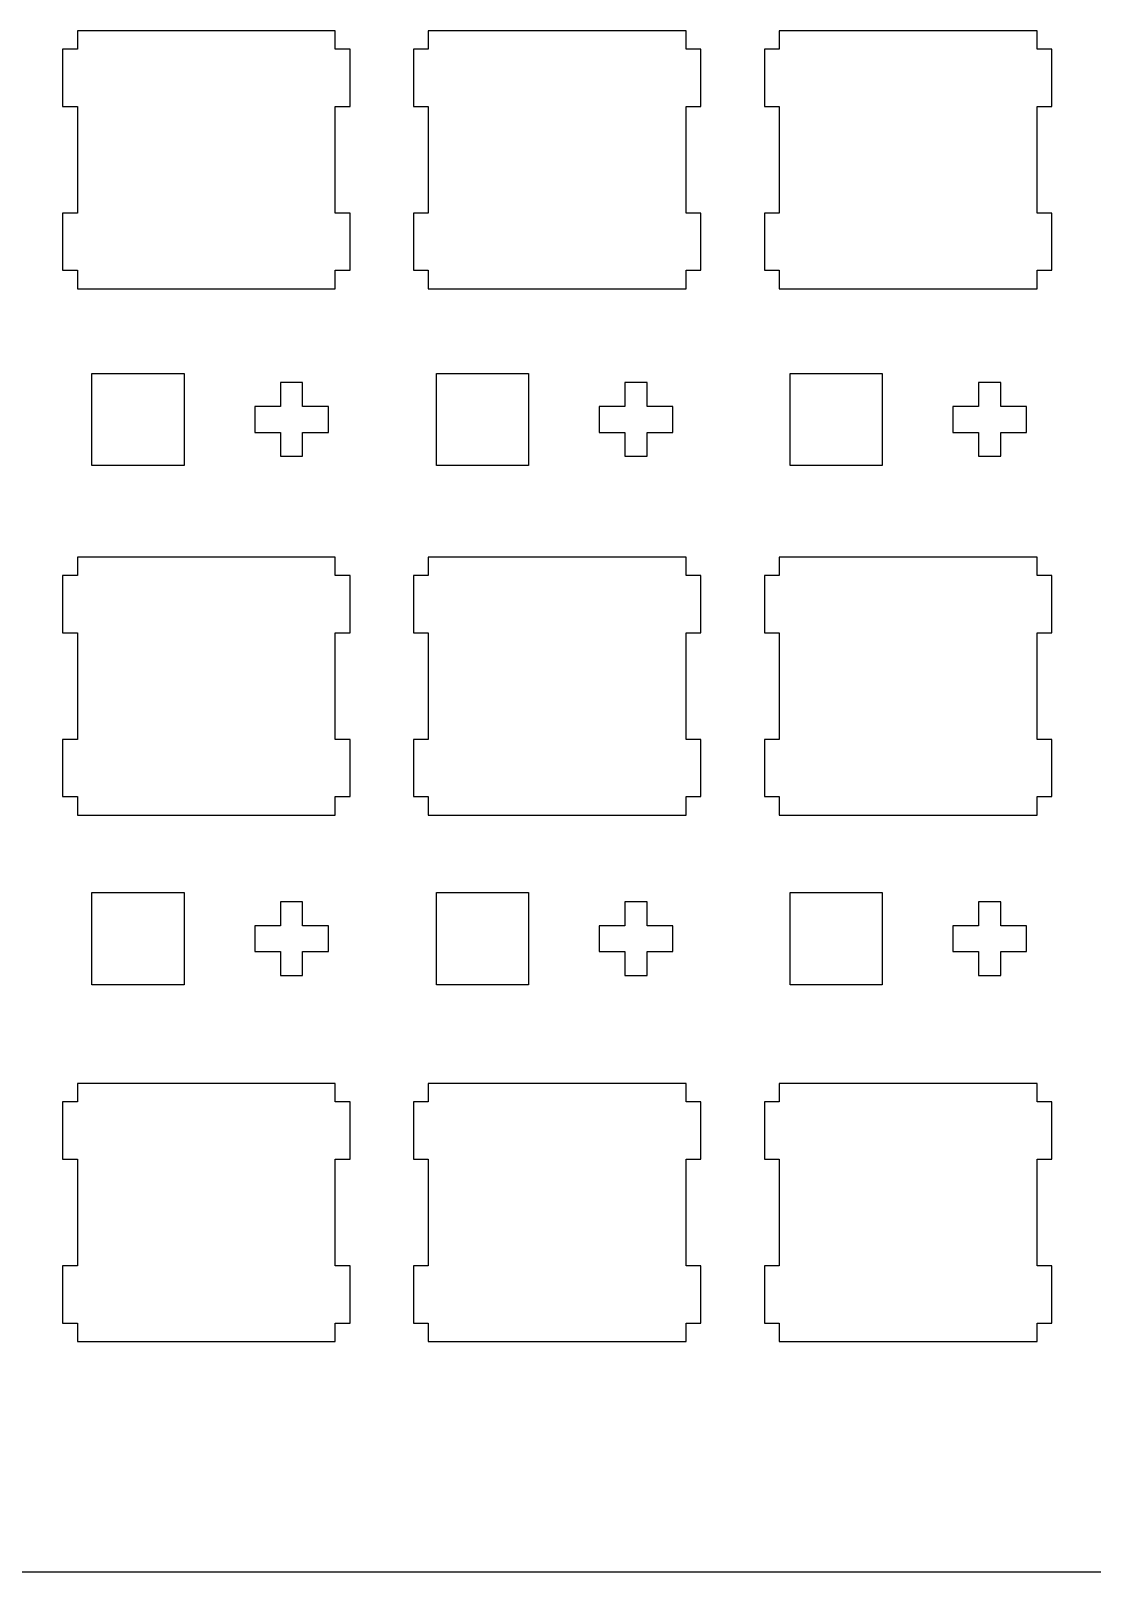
# Model space of a CAD drawing. Extents: x 4 to 255, y 6 to 169.
# Drawn here: x 128.4 to 186, y 6.2 to 89.9 of the extents above; entities that cross this region are included whole.
import ezdxf

# ---------------------------------------------------------------- set-up
doc = ezdxf.new("R2010")
doc.units = 0
doc.layers.add('LAYER_2', color=7, linetype='CONTINUOUS')

msp = doc.modelspace()

# ---------------------------------------------------------------- linework, layer by layer
at = {"layer": 'LAYER_2', "color": 7}
for p, q in [((144.902015, 89.860591), (130.902015, 89.860591)), ((130.902015, 89.860591), (130.902015, 88.860591)), ((144.902015, 88.860591), (144.902015, 89.860591)), ((163.952015, 89.860591), (149.952015, 89.860591)), ((149.952015, 89.860591), (149.952015, 88.860591)), ((163.952015, 88.860591), (163.952015, 89.860591)), ((183.002015, 89.860591), (169.002015, 89.860591)), ((169.002015, 89.860591), (169.002015, 88.860591)), ((183.002015, 88.860591), (183.002015, 89.860591)), ((130.902015, 88.860591), (130.101015, 88.860591)), ((130.101015, 88.860591), (130.101015, 85.760591)), ((145.702015, 88.860591), (144.902015, 88.860591)), ((145.702015, 85.760591), (145.702015, 88.860591)), ((149.952015, 88.860591), (149.152015, 88.860591)), ((149.152015, 88.860591), (149.152015, 85.760591)), ((164.752015, 88.860591), (163.952015, 88.860591)), ((164.752015, 85.760591), (164.752015, 88.860591)), ((169.002015, 88.860591), (168.202015, 88.860591)), ((168.202015, 88.860591), (168.202015, 85.760591)), ((183.802015, 88.860591), (183.002015, 88.860591)), ((183.802015, 85.760591), (183.802015, 88.860591)), ((130.101015, 85.760591), (130.902015, 85.760591)), ((130.902015, 85.760591), (130.902015, 79.960591)), ((144.902015, 79.960591), (144.902015, 85.760591)), ((144.902015, 85.760591), (145.702015, 85.760591)), ((149.152015, 85.760591), (149.952015, 85.760591)), ((149.952015, 85.760591), (149.952015, 79.960591)), ((163.952015, 79.960591), (163.952015, 85.760591)), ((163.952015, 85.760591), (164.752015, 85.760591)), ((168.202015, 85.760591), (169.002015, 85.760591)), ((169.002015, 85.760591), (169.002015, 79.960591)), ((183.002015, 79.960591), (183.002015, 85.760591)), ((183.002015, 85.760591), (183.802015, 85.760591)), ((130.902015, 79.960591), (130.101015, 79.960591)), ((130.101015, 79.960591), (130.101015, 76.860591)), ((145.702015, 79.960591), (144.902015, 79.960591)), ((145.702015, 76.860591), (145.702015, 79.960591)), ((149.952015, 79.960591), (149.152015, 79.960591)), ((149.152015, 79.960591), (149.152015, 76.860591)), ((164.752015, 79.960591), (163.952015, 79.960591)), ((164.752015, 76.860591), (164.752015, 79.960591)), ((169.002015, 79.960591), (168.202015, 79.960591)), ((168.202015, 79.960591), (168.202015, 76.860591)), ((183.802015, 79.960591), (183.002015, 79.960591)), ((183.802015, 76.860591), (183.802015, 79.960591)), ((130.101015, 76.860591), (130.902015, 76.860591)), ((130.902015, 76.860591), (130.902015, 75.860591)), ((144.902015, 75.860591), (144.902015, 76.860591)), ((144.902015, 76.860591), (145.702015, 76.860591)), ((149.152015, 76.860591), (149.952015, 76.860591)), ((149.952015, 76.860591), (149.952015, 75.860591)), ((163.952015, 75.860591), (163.952015, 76.860591)), ((163.952015, 76.860591), (164.752015, 76.860591)), ((168.202015, 76.860591), (169.002015, 76.860591)), ((169.002015, 76.860591), (169.002015, 75.860591)), ((183.002015, 75.860591), (183.002015, 76.860591)), ((183.002015, 76.860591), (183.802015, 76.860591)), ((130.902015, 75.860591), (144.902015, 75.860591)), ((149.952015, 75.860591), (163.952015, 75.860591)), ((169.002015, 75.860591), (183.002015, 75.860591)), ((131.693503, 71.262385), (136.693503, 71.262385)), ((131.693503, 66.262385), (131.693503, 71.262385)), ((136.693503, 71.262385), (136.693503, 66.262385)), ((150.392253, 71.262385), (155.392253, 71.262385)), ((150.392253, 66.262385), (150.392253, 71.262385)), ((155.392253, 71.262385), (155.392253, 66.262385)), ((169.592003, 71.262385), (174.592003, 71.262385)), ((169.592003, 66.262385), (169.592003, 71.262385)), ((174.592003, 71.262385), (174.592003, 66.262385)), ((141.927921, 70.762266), (141.927921, 69.462087)), ((143.127848, 70.762266), (141.927921, 70.762266)), ((143.127848, 69.462087), (143.127848, 70.762266)), ((160.626671, 70.762266), (160.626671, 69.462087)), ((161.826598, 70.762266), (160.626671, 70.762266)), ((161.826598, 69.462087), (161.826598, 70.762266)), ((179.826421, 70.762266), (179.826421, 69.462087)), ((181.026348, 70.762266), (179.826421, 70.762266)), ((181.026348, 69.462087), (181.026348, 70.762266)), ((141.927921, 69.462087), (140.528007, 69.462087)), ((140.528007, 69.462087), (140.528007, 68.062172)), ((144.527763, 69.462087), (143.127848, 69.462087)), ((144.527763, 68.062172), (144.527763, 69.462087)), ((160.626671, 69.462087), (159.226757, 69.462087)), ((159.226757, 69.462087), (159.226757, 68.062172)), ((163.226513, 69.462087), (161.826598, 69.462087)), ((163.226513, 68.062172), (163.226513, 69.462087)), ((179.826421, 69.462087), (178.426507, 69.462087)), ((178.426507, 69.462087), (178.426507, 68.062172)), ((182.426263, 69.462087), (181.026348, 69.462087)), ((182.426263, 68.062172), (182.426263, 69.462087)), ((140.528007, 68.062172), (141.927921, 68.062172)), ((141.927921, 68.062172), (141.927921, 66.762509)), ((143.127848, 66.762509), (143.127848, 68.062172)), ((143.127848, 68.062172), (144.527763, 68.062172)), ((159.226757, 68.062172), (160.626671, 68.062172)), ((160.626671, 68.062172), (160.626671, 66.762509)), ((161.826598, 66.762509), (161.826598, 68.062172)), ((161.826598, 68.062172), (163.226513, 68.062172)), ((178.426507, 68.062172), (179.826421, 68.062172)), ((179.826421, 68.062172), (179.826421, 66.762509)), ((181.026348, 66.762509), (181.026348, 68.062172)), ((181.026348, 68.062172), (182.426263, 68.062172)), ((136.693503, 66.262385), (131.693503, 66.262385)), ((141.927921, 66.762509), (143.127848, 66.762509)), ((155.392253, 66.262385), (150.392253, 66.262385)), ((160.626671, 66.762509), (161.826598, 66.762509)), ((174.592003, 66.262385), (169.592003, 66.262385)), ((179.826421, 66.762509), (181.026348, 66.762509)), ((144.902015, 61.285591), (130.902015, 61.285591)), ((130.902015, 61.285591), (130.902015, 60.285591)), ((144.902015, 60.285591), (144.902015, 61.285591)), ((163.952015, 61.285591), (149.952015, 61.285591)), ((149.952015, 61.285591), (149.952015, 60.285591)), ((163.952015, 60.285591), (163.952015, 61.285591)), ((183.002015, 61.285591), (169.002015, 61.285591)), ((169.002015, 61.285591), (169.002015, 60.285591)), ((183.002015, 60.285591), (183.002015, 61.285591)), ((130.902015, 60.285591), (130.101015, 60.285591)), ((130.101015, 60.285591), (130.101015, 57.185591)), ((145.702015, 60.285591), (144.902015, 60.285591)), ((145.702015, 57.185591), (145.702015, 60.285591)), ((149.952015, 60.285591), (149.152015, 60.285591)), ((149.152015, 60.285591), (149.152015, 57.185591)), ((164.752015, 60.285591), (163.952015, 60.285591)), ((164.752015, 57.185591), (164.752015, 60.285591)), ((169.002015, 60.285591), (168.202015, 60.285591)), ((168.202015, 60.285591), (168.202015, 57.185591)), ((183.802015, 60.285591), (183.002015, 60.285591)), ((183.802015, 57.185591), (183.802015, 60.285591)), ((130.101015, 57.185591), (130.902015, 57.185591)), ((130.902015, 57.185591), (130.902015, 51.385591)), ((144.902015, 51.385591), (144.902015, 57.185591)), ((144.902015, 57.185591), (145.702015, 57.185591)), ((149.152015, 57.185591), (149.952015, 57.185591)), ((149.952015, 57.185591), (149.952015, 51.385591)), ((163.952015, 51.385591), (163.952015, 57.185591)), ((163.952015, 57.185591), (164.752015, 57.185591)), ((168.202015, 57.185591), (169.002015, 57.185591)), ((169.002015, 57.185591), (169.002015, 51.385591)), ((183.002015, 51.385591), (183.002015, 57.185591)), ((183.002015, 57.185591), (183.802015, 57.185591)), ((130.902015, 51.385591), (130.101015, 51.385591)), ((130.101015, 51.385591), (130.101015, 48.285591)), ((145.702015, 51.385591), (144.902015, 51.385591)), ((145.702015, 48.285591), (145.702015, 51.385591)), ((149.952015, 51.385591), (149.152015, 51.385591)), ((149.152015, 51.385591), (149.152015, 48.285591)), ((164.752015, 51.385591), (163.952015, 51.385591)), ((164.752015, 48.285591), (164.752015, 51.385591)), ((169.002015, 51.385591), (168.202015, 51.385591)), ((168.202015, 51.385591), (168.202015, 48.285591)), ((183.802015, 51.385591), (183.002015, 51.385591)), ((183.802015, 48.285591), (183.802015, 51.385591)), ((130.101015, 48.285591), (130.902015, 48.285591)), ((130.902015, 48.285591), (130.902015, 47.285591)), ((144.902015, 47.285591), (144.902015, 48.285591)), ((144.902015, 48.285591), (145.702015, 48.285591)), ((149.152015, 48.285591), (149.952015, 48.285591)), ((149.952015, 48.285591), (149.952015, 47.285591)), ((163.952015, 47.285591), (163.952015, 48.285591)), ((163.952015, 48.285591), (164.752015, 48.285591)), ((168.202015, 48.285591), (169.002015, 48.285591)), ((169.002015, 48.285591), (169.002015, 47.285591)), ((183.002015, 47.285591), (183.002015, 48.285591)), ((183.002015, 48.285591), (183.802015, 48.285591)), ((130.902015, 47.285591), (144.902015, 47.285591)), ((149.952015, 47.285591), (163.952015, 47.285591)), ((169.002015, 47.285591), (183.002015, 47.285591)), ((131.693513, 43.075148), (136.693513, 43.075148)), ((131.693513, 38.075148), (131.693513, 43.075148)), ((136.693513, 43.075148), (136.693513, 38.075148)), ((150.392253, 43.075148), (155.392253, 43.075148)), ((150.392253, 38.075148), (150.392253, 43.075148)), ((155.392253, 43.075148), (155.392253, 38.075148)), ((169.592003, 43.075148), (174.592003, 43.075148)), ((169.592003, 38.075148), (169.592003, 43.075148)), ((174.592003, 43.075148), (174.592003, 38.075148)), ((141.927931, 42.575029), (141.927931, 41.27485)), ((143.127858, 42.575029), (141.927931, 42.575029)), ((143.127858, 41.27485), (143.127858, 42.575029)), ((160.626671, 42.575029), (160.626671, 41.27485)), ((161.826598, 42.575029), (160.626671, 42.575029)), ((161.826598, 41.27485), (161.826598, 42.575029)), ((179.826421, 42.575029), (179.826421, 41.27485)), ((181.026348, 42.575029), (179.826421, 42.575029)), ((181.026348, 41.27485), (181.026348, 42.575029)), ((141.927931, 41.27485), (140.528017, 41.27485)), ((140.528017, 41.27485), (140.528017, 39.874935)), ((144.527773, 41.27485), (143.127858, 41.27485)), ((144.527773, 39.874935), (144.527773, 41.27485)), ((160.626671, 41.27485), (159.226757, 41.27485)), ((159.226757, 41.27485), (159.226757, 39.874935)), ((163.226513, 41.27485), (161.826598, 41.27485)), ((163.226513, 39.874935), (163.226513, 41.27485)), ((179.826421, 41.27485), (178.426507, 41.27485)), ((178.426507, 41.27485), (178.426507, 39.874935)), ((182.426263, 41.27485), (181.026348, 41.27485)), ((182.426263, 39.874935), (182.426263, 41.27485)), ((140.528017, 39.874935), (141.927931, 39.874935)), ((141.927931, 39.874935), (141.927931, 38.575272)), ((143.127858, 38.575272), (143.127858, 39.874935)), ((143.127858, 39.874935), (144.527773, 39.874935)), ((159.226757, 39.874935), (160.626671, 39.874935)), ((160.626671, 39.874935), (160.626671, 38.575272)), ((161.826598, 38.575272), (161.826598, 39.874935)), ((161.826598, 39.874935), (163.226513, 39.874935)), ((178.426507, 39.874935), (179.826421, 39.874935)), ((179.826421, 39.874935), (179.826421, 38.575272)), ((181.026348, 38.575272), (181.026348, 39.874935)), ((181.026348, 39.874935), (182.426263, 39.874935)), ((141.927931, 38.575272), (143.127858, 38.575272)), ((160.626671, 38.575272), (161.826598, 38.575272)), ((179.826421, 38.575272), (181.026348, 38.575272)), ((136.693513, 38.075148), (131.693513, 38.075148)), ((155.392253, 38.075148), (150.392253, 38.075148)), ((174.592003, 38.075148), (169.592003, 38.075148)), ((144.902015, 32.710591), (130.902015, 32.710591)), ((130.902015, 32.710591), (130.902015, 31.710591)), ((144.902015, 31.710591), (144.902015, 32.710591)), ((163.952015, 32.710591), (149.952015, 32.710591)), ((149.952015, 32.710591), (149.952015, 31.710591)), ((163.952015, 31.710591), (163.952015, 32.710591)), ((183.002015, 32.710591), (169.002015, 32.710591)), ((169.002015, 32.710591), (169.002015, 31.710591)), ((183.002015, 31.710591), (183.002015, 32.710591)), ((130.902015, 31.710591), (130.101015, 31.710591)), ((130.101015, 31.710591), (130.101015, 28.610591)), ((145.702015, 31.710591), (144.902015, 31.710591)), ((145.702015, 28.610591), (145.702015, 31.710591)), ((149.952015, 31.710591), (149.152015, 31.710591)), ((149.152015, 31.710591), (149.152015, 28.610591)), ((164.752015, 31.710591), (163.952015, 31.710591)), ((164.752015, 28.610591), (164.752015, 31.710591)), ((169.002015, 31.710591), (168.202015, 31.710591)), ((168.202015, 31.710591), (168.202015, 28.610591)), ((183.802015, 31.710591), (183.002015, 31.710591)), ((183.802015, 28.610591), (183.802015, 31.710591)), ((130.101015, 28.610591), (130.902015, 28.610591)), ((130.902015, 28.610591), (130.902015, 22.810591)), ((144.902015, 22.810591), (144.902015, 28.610591)), ((144.902015, 28.610591), (145.702015, 28.610591)), ((149.152015, 28.610591), (149.952015, 28.610591)), ((149.952015, 28.610591), (149.952015, 22.810591)), ((163.952015, 22.810591), (163.952015, 28.610591)), ((163.952015, 28.610591), (164.752015, 28.610591)), ((168.202015, 28.610591), (169.002015, 28.610591)), ((169.002015, 28.610591), (169.002015, 22.810591)), ((183.002015, 22.810591), (183.002015, 28.610591)), ((183.002015, 28.610591), (183.802015, 28.610591)), ((130.902015, 22.810591), (130.101015, 22.810591)), ((130.101015, 22.810591), (130.101015, 19.710591)), ((145.702015, 22.810591), (144.902015, 22.810591)), ((145.702015, 19.710591), (145.702015, 22.810591)), ((149.952015, 22.810591), (149.152015, 22.810591)), ((149.152015, 22.810591), (149.152015, 19.710591)), ((164.752015, 22.810591), (163.952015, 22.810591)), ((164.752015, 19.710591), (164.752015, 22.810591)), ((169.002015, 22.810591), (168.202015, 22.810591)), ((168.202015, 22.810591), (168.202015, 19.710591)), ((183.802015, 22.810591), (183.002015, 22.810591)), ((183.802015, 19.710591), (183.802015, 22.810591)), ((130.101015, 19.710591), (130.902015, 19.710591)), ((130.902015, 19.710591), (130.902015, 18.710591)), ((144.902015, 18.710591), (144.902015, 19.710591)), ((144.902015, 19.710591), (145.702015, 19.710591)), ((149.152015, 19.710591), (149.952015, 19.710591)), ((149.952015, 19.710591), (149.952015, 18.710591)), ((163.952015, 18.710591), (163.952015, 19.710591)), ((163.952015, 19.710591), (164.752015, 19.710591)), ((168.202015, 19.710591), (169.002015, 19.710591)), ((169.002015, 19.710591), (169.002015, 18.710591)), ((183.002015, 18.710591), (183.002015, 19.710591)), ((183.002015, 19.710591), (183.802015, 19.710591)), ((130.902015, 18.710591), (144.902015, 18.710591)), ((149.952015, 18.710591), (163.952015, 18.710591)), ((169.002015, 18.710591), (183.002015, 18.710591)), ((246.577015, 6.184591), (12.077015, 6.184591))]:
    msp.add_line(p, q, dxfattribs=at)

doc.saveas('drawing.dxf')
